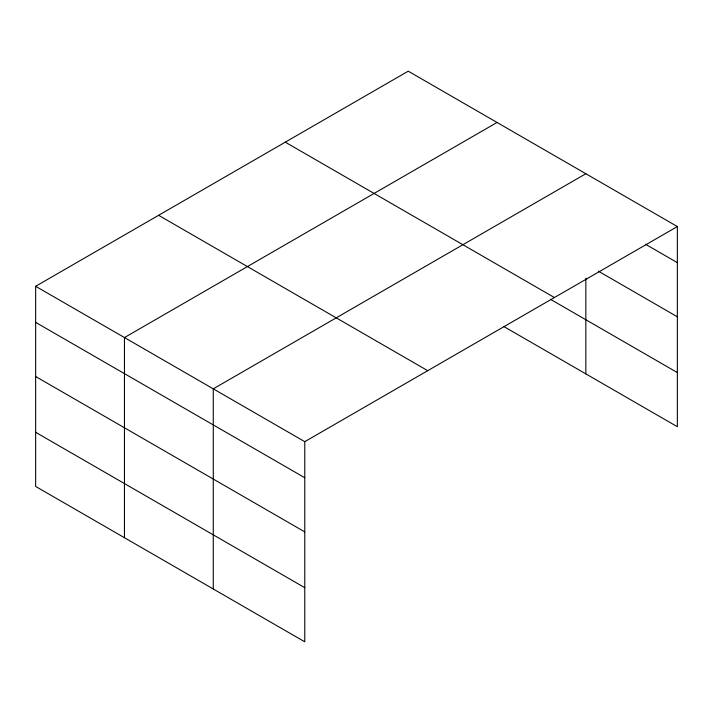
<?xml version="1.0" encoding="UTF-8"?>
<svg xmlns="http://www.w3.org/2000/svg" width="713" height="713" viewBox="0 0 713 713"><rect width="100%" height="100%" fill="white"/><g stroke="black" fill="none" stroke-linecap="round" stroke-linejoin="round"><path stroke-width="1.07" d="M677.35 226.556L408.228 71.184L35.65 286.287L35.65 486.444L304.772 641.816L304.772 441.668L677.35 226.556L677.35 426.713L503.726 326.474M497.041 122.458L124.463 337.561L124.463 537.718M585.845 173.731L213.267 388.835L213.267 588.991M645.568 244.292L677.35 262.642M598.367 271.19L677.35 316.786M285.28 142.163L554.402 297.544M550.516 299.344L677.35 372.569M158.598 215.299L427.72 370.68M35.65 286.287L304.772 441.668M35.65 322.374L304.772 477.746M35.65 376.517L304.772 531.889M35.65 432.301L304.772 587.672M585.845 278.177L585.845 373.888"/></g></svg>
